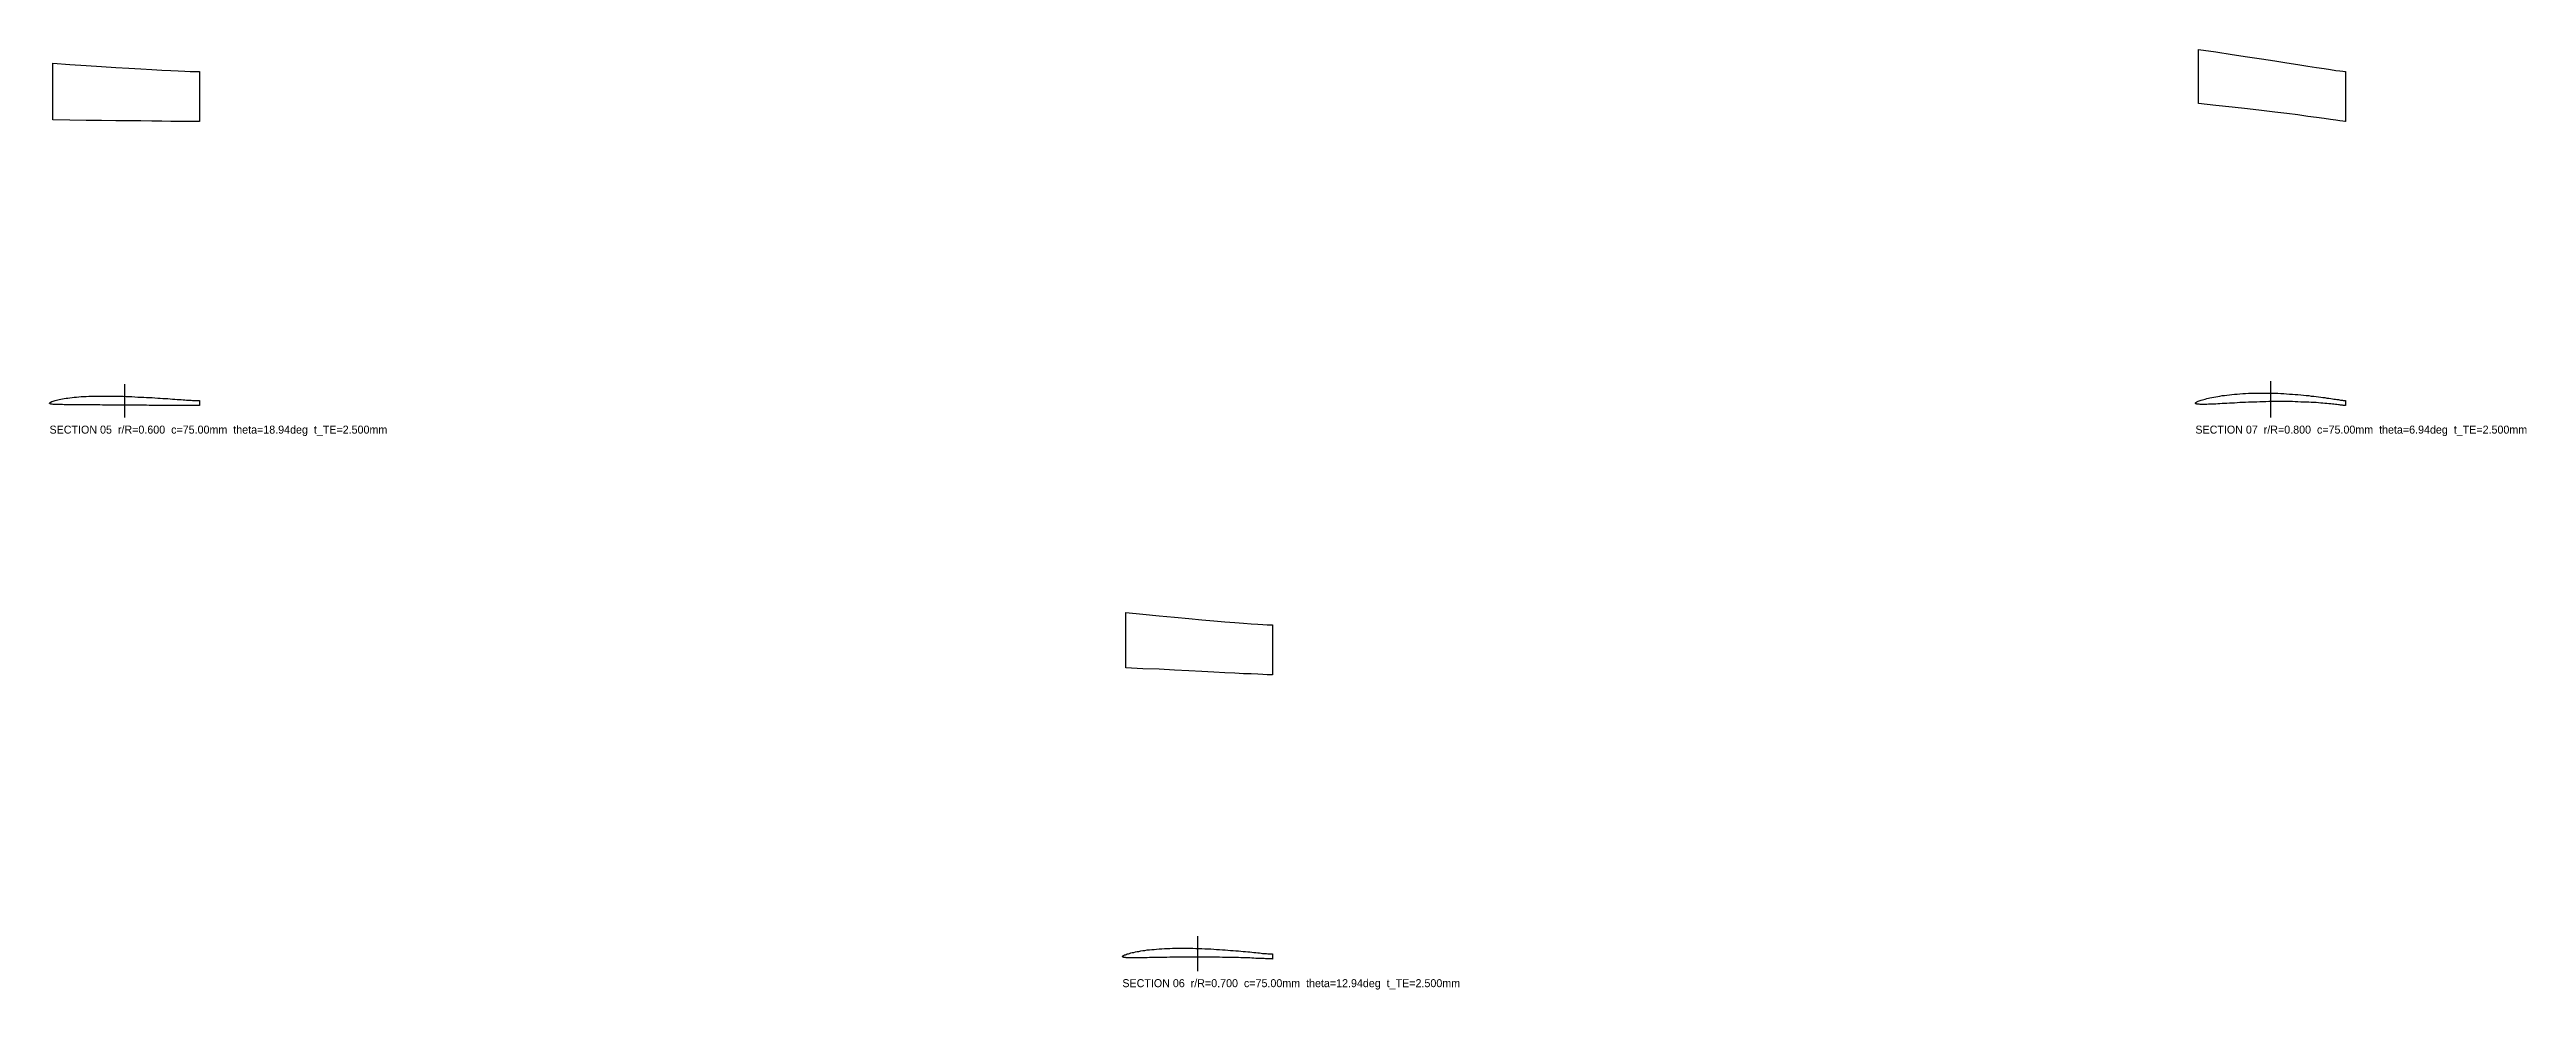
# Model space of a CAD drawing. Header units: millimetres. Extents: x 0 to 4994, y -34 to 494.
# Drawn here: x 2682 to 3921, y -16 to 454 of the extents above; entities that cross this region are included whole.
import ezdxf

# ---------------------------------------------------------------- set-up
doc = ezdxf.new("R2010")
doc.units = ezdxf.units.MM
for name, color, linetype in [('DATUM_25C', 7, 'Continuous'), ('SECTIONS', 7, 'Continuous'), ('TE_MARKERS', 7, 'Continuous'), ('TITLE', 7, 'Continuous')]:
    doc.layers.add(name, color=color, linetype=linetype)

msp = doc.modelspace()

# ---------------------------------------------------------------- linework, layer by layer
at = {"layer": 'DATUM_25C'}
for p, q in [((2719.9, 269.6), (2719.9, 286.4)), ((3792.8, 269.6), (3792.8, 287.9)), ((3256.4, -7.3), (3256.4, 10.2))]:
    msp.add_line(p, q, dxfattribs=at)
at = {"layer": 'SECTIONS'}
for points in [[(2757.2, 275.6), (2757.2, 275.6), (2757.2, 275.6), (2757.1, 275.6), (2756.9, 275.6), (2756.7, 275.6), (2756.5, 275.6), (2756.1, 275.6), (2755.8, 275.6), (2755.3, 275.6), (2754.8, 275.6), (2754.3, 275.6), (2753.7, 275.6), (2753, 275.6), (2752.3, 275.6), (2751.5, 275.6), (2750.7, 275.6), (2749.9, 275.6), (2749, 275.6), (2748, 275.6), (2747, 275.7), (2746, 275.7), (2744.9, 275.7), (2743.7, 275.7), (2742.6, 275.7), (2741.4, 275.7), (2740.2, 275.7), (2738.9, 275.7), (2737.6, 275.7), (2736.3, 275.7), (2734.9, 275.7), (2733.5, 275.7), (2732.1, 275.7), (2730.7, 275.8), (2729.3, 275.8), (2727.8, 275.8), (2726.4, 275.8), (2724.9, 275.8), (2723.4, 275.8), (2721.9, 275.8), (2720.5, 275.8), (2719, 275.8), (2717.5, 275.9), (2716, 275.9), (2714.5, 275.9), (2713, 275.9), (2711.6, 275.9), (2710.1, 275.9), (2708.7, 275.9), (2707.3, 276), (2705.9, 276), (2704.5, 276), (2703.1, 276), (2701.8, 276), (2700.5, 276), (2699.3, 276), (2698, 276), (2696.8, 276), (2695.7, 276), (2694.5, 276), (2693.5, 276), (2692.4, 276), (2691.4, 276), (2690.5, 276), (2689.5, 276), (2688.7, 276.1), (2687.9, 276.1), (2687.1, 276.1), (2686.4, 276.1), (2685.7, 276.1), (2685.1, 276.2), (2684.6, 276.2), (2684.1, 276.2), (2683.6, 276.3), (2683.3, 276.3), (2682.9, 276.4), (2682.7, 276.5), (2682.5, 276.5), (2682.3, 276.6), (2682.2, 276.7), (2682.2, 276.8), (2682.2, 276.8), (2682.2, 276.9), (2682.3, 277), (2682.5, 277.1), (2682.7, 277.3), (2682.9, 277.4), (2683.3, 277.6), (2683.6, 277.7), (2684.1, 277.9), (2684.6, 278), (2685.1, 278.2), (2685.7, 278.3), (2686.4, 278.5), (2687.1, 278.7), (2687.9, 278.8), (2688.7, 279), (2689.5, 279.1), (2690.5, 279.3), (2691.4, 279.4), (2692.4, 279.5), (2693.5, 279.7), (2694.5, 279.8), (2695.7, 279.9), (2696.8, 280), (2698, 280.1), (2699.3, 280.2), (2700.5, 280.2), (2701.8, 280.3), (2703.1, 280.3), (2704.5, 280.4), (2705.9, 280.4), (2707.3, 280.4), (2708.7, 280.4), (2710.1, 280.4), (2711.6, 280.4), (2713, 280.4), (2714.5, 280.4), (2716, 280.3), (2717.5, 280.3), (2719, 280.3), (2720.5, 280.2), (2721.9, 280.1), (2723.4, 280.1), (2724.9, 280), (2726.4, 279.9), (2727.8, 279.9), (2729.3, 279.8), (2730.7, 279.7), (2732.1, 279.6), (2733.5, 279.6), (2734.9, 279.5), (2736.3, 279.4), (2737.6, 279.3), (2738.9, 279.2), (2740.2, 279.1), (2741.4, 279.1), (2742.6, 279), (2743.7, 278.9), (2744.9, 278.8), (2746, 278.7), (2747, 278.7), (2748, 278.6), (2749, 278.5), (2749.9, 278.5), (2750.7, 278.4), (2751.5, 278.4), (2752.3, 278.3), (2753, 278.3), (2753.7, 278.2), (2754.3, 278.2), (2754.8, 278.2), (2755.3, 278.1), (2755.8, 278.1), (2756.1, 278.1), (2756.5, 278.1), (2756.7, 278.1), (2756.9, 278.1), (2757.1, 278.1), (2757.2, 278.1), (2757.2, 278.1)], [(3830.1, 275.6), (3830.1, 275.6), (3830.1, 275.6), (3830, 275.6), (3829.8, 275.6), (3829.6, 275.6), (3829.3, 275.7), (3829, 275.7), (3828.6, 275.8), (3828.2, 275.8), (3827.7, 275.9), (3827.2, 276), (3826.6, 276), (3825.9, 276.1), (3825.2, 276.2), (3824.4, 276.3), (3823.6, 276.4), (3822.8, 276.5), (3821.8, 276.5), (3820.9, 276.6), (3819.9, 276.7), (3818.8, 276.8), (3817.8, 276.9), (3816.6, 277), (3815.5, 277.1), (3814.3, 277.1), (3813, 277.2), (3811.8, 277.3), (3810.5, 277.3), (3809.1, 277.4), (3807.8, 277.4), (3806.4, 277.5), (3805, 277.5), (3803.6, 277.6), (3802.2, 277.6), (3800.7, 277.6), (3799.3, 277.6), (3797.8, 277.6), (3796.3, 277.6), (3794.8, 277.6), (3793.3, 277.6), (3791.8, 277.6), (3790.4, 277.5), (3788.9, 277.5), (3787.4, 277.5), (3785.9, 277.4), (3784.5, 277.4), (3783, 277.3), (3781.6, 277.3), (3780.2, 277.2), (3778.8, 277.1), (3777.4, 277.1), (3776, 277), (3774.7, 276.9), (3773.4, 276.9), (3772.1, 276.8), (3770.9, 276.7), (3769.7, 276.7), (3768.5, 276.6), (3767.4, 276.5), (3766.3, 276.5), (3765.3, 276.4), (3764.3, 276.4), (3763.3, 276.3), (3762.4, 276.3), (3761.6, 276.3), (3760.8, 276.2), (3760, 276.2), (3759.3, 276.2), (3758.6, 276.2), (3758, 276.2), (3757.5, 276.2), (3757, 276.3), (3756.5, 276.3), (3756.2, 276.3), (3755.8, 276.4), (3755.6, 276.5), (3755.4, 276.5), (3755.2, 276.6), (3755.1, 276.7), (3755.1, 276.8), (3755.1, 276.8), (3755.1, 276.9), (3755.2, 277), (3755.4, 277.2), (3755.6, 277.3), (3755.8, 277.5), (3756.2, 277.6), (3756.5, 277.8), (3757, 278), (3757.5, 278.1), (3758, 278.3), (3758.6, 278.5), (3759.3, 278.7), (3760, 278.9), (3760.8, 279.1), (3761.6, 279.3), (3762.4, 279.5), (3763.3, 279.7), (3764.3, 279.9), (3765.3, 280), (3766.3, 280.2), (3767.4, 280.4), (3768.5, 280.6), (3769.7, 280.7), (3770.9, 280.9), (3772.1, 281), (3773.4, 281.2), (3774.7, 281.3), (3776, 281.4), (3777.4, 281.5), (3778.8, 281.6), (3780.2, 281.7), (3781.6, 281.8), (3783, 281.8), (3784.5, 281.9), (3785.9, 281.9), (3787.4, 281.9), (3788.9, 281.9), (3790.4, 281.9), (3791.8, 281.9), (3793.3, 281.9), (3794.8, 281.8), (3796.3, 281.8), (3797.8, 281.7), (3799.3, 281.6), (3800.7, 281.5), (3802.2, 281.4), (3803.6, 281.3), (3805, 281.2), (3806.4, 281.1), (3807.8, 281), (3809.1, 280.9), (3810.5, 280.7), (3811.8, 280.6), (3813, 280.4), (3814.3, 280.3), (3815.5, 280.2), (3816.6, 280), (3817.8, 279.9), (3818.8, 279.7), (3819.9, 279.6), (3820.9, 279.4), (3821.8, 279.3), (3822.8, 279.2), (3823.6, 279), (3824.4, 278.9), (3825.2, 278.8), (3825.9, 278.7), (3826.6, 278.6), (3827.2, 278.5), (3827.7, 278.4), (3828.2, 278.3), (3828.6, 278.3), (3829, 278.2), (3829.3, 278.2), (3829.6, 278.1), (3829.8, 278.1), (3830, 278.1), (3830.1, 278.1), (3830.1, 278.1)], [(3293.6, -1.3), (3293.6, -1.3), (3293.6, -1.3), (3293.5, -1.2), (3293.4, -1.2), (3293.2, -1.2), (3292.9, -1.2), (3292.6, -1.2), (3292.2, -1.2), (3291.8, -1.2), (3291.3, -1.1), (3290.7, -1.1), (3290.1, -1.1), (3289.5, -1), (3288.7, -1), (3288, -1), (3287.2, -0.9), (3286.3, -0.9), (3285.4, -0.9), (3284.4, -0.8), (3283.4, -0.8), (3282.4, -0.7), (3281.3, -0.7), (3280.2, -0.6), (3279, -0.6), (3277.8, -0.6), (3276.6, -0.5), (3275.3, -0.5), (3274, -0.5), (3272.7, -0.4), (3271.4, -0.4), (3270, -0.4), (3268.6, -0.4), (3267.2, -0.3), (3265.7, -0.3), (3264.3, -0.3), (3262.8, -0.3), (3261.4, -0.3), (3259.9, -0.3), (3258.4, -0.3), (3256.9, -0.3), (3255.4, -0.3), (3253.9, -0.3), (3252.4, -0.3), (3250.9, -0.3), (3249.5, -0.3), (3248, -0.3), (3246.6, -0.3), (3245.1, -0.3), (3243.7, -0.3), (3242.3, -0.3), (3240.9, -0.4), (3239.6, -0.4), (3238.3, -0.4), (3237, -0.4), (3235.7, -0.5), (3234.5, -0.5), (3233.3, -0.5), (3232.1, -0.5), (3231, -0.6), (3229.9, -0.6), (3228.9, -0.6), (3227.9, -0.6), (3226.9, -0.6), (3226, -0.6), (3225.1, -0.7), (3224.3, -0.7), (3223.5, -0.7), (3222.8, -0.7), (3222.2, -0.6), (3221.6, -0.6), (3221, -0.6), (3220.5, -0.6), (3220.1, -0.5), (3219.7, -0.5), (3219.4, -0.4), (3219.1, -0.3), (3218.9, -0.3), (3218.8, -0.2), (3218.7, -0.1), (3218.6, 0), (3218.6, 0), (3218.7, 0.1), (3218.8, 0.2), (3218.9, 0.4), (3219.1, 0.5), (3219.4, 0.6), (3219.7, 0.8), (3220.1, 0.9), (3220.5, 1.1), (3221, 1.3), (3221.6, 1.4), (3222.2, 1.6), (3222.8, 1.8), (3223.5, 2), (3224.3, 2.1), (3225.1, 2.3), (3226, 2.5), (3226.9, 2.6), (3227.9, 2.8), (3228.9, 3), (3229.9, 3.1), (3231, 3.3), (3232.1, 3.4), (3233.3, 3.5), (3234.5, 3.6), (3235.7, 3.7), (3237, 3.8), (3238.3, 3.9), (3239.6, 4), (3240.9, 4.1), (3242.3, 4.1), (3243.7, 4.2), (3245.1, 4.2), (3246.6, 4.2), (3248, 4.2), (3249.5, 4.2), (3250.9, 4.2), (3252.4, 4.2), (3253.9, 4.2), (3255.4, 4.1), (3256.9, 4.1), (3258.4, 4), (3259.9, 3.9), (3261.4, 3.9), (3262.8, 3.8), (3264.3, 3.7), (3265.7, 3.6), (3267.2, 3.5), (3268.6, 3.4), (3270, 3.3), (3271.4, 3.2), (3272.7, 3.1), (3274, 3), (3275.3, 2.9), (3276.6, 2.8), (3277.8, 2.7), (3279, 2.6), (3280.2, 2.5), (3281.3, 2.4), (3282.4, 2.3), (3283.4, 2.2), (3284.4, 2.1), (3285.4, 2), (3286.3, 1.9), (3287.2, 1.8), (3288, 1.7), (3288.7, 1.6), (3289.5, 1.6), (3290.1, 1.5), (3290.7, 1.5), (3291.3, 1.4), (3291.8, 1.4), (3292.2, 1.3), (3292.6, 1.3), (3292.9, 1.3), (3293.2, 1.3), (3293.4, 1.3), (3293.5, 1.3), (3293.6, 1.3), (3293.6, 1.3)]]:
    msp.add_lwpolyline(points, close=True, dxfattribs=at)
at = {"layer": 'TE_MARKERS'}
for points in [[(2757.2, 417.7), (2757.2, 417.7), (2757.2, 417.7), (2757.2, 417.7), (2757.2, 417.7), (2756.9, 417.7), (2756.9, 417.7), (2756.9, 417.7), (2756.9, 417.7), (2756.9, 417.7), (2756, 417.7), (2756, 417.7), (2756, 417.7), (2756, 417.7), (2756, 417.7), (2754.5, 417.7), (2754.5, 417.7), (2754.5, 417.7), (2754.5, 417.7), (2754.5, 417.7), (2752.5, 417.7), (2752.5, 417.7), (2752.5, 417.7), (2752.5, 417.7), (2752.5, 417.7), (2749.8, 417.8), (2749.8, 417.8), (2749.8, 417.8), (2749.8, 417.8), (2749.8, 417.8), (2746.6, 417.8), (2746.6, 417.8), (2746.6, 417.8), (2746.6, 417.8), (2742.8, 417.8), (2742.8, 417.8), (2742.8, 417.8), (2742.8, 417.8), (2742.8, 417.8), (2738.4, 417.9), (2738.4, 417.9), (2738.4, 417.9), (2738.4, 417.9), (2738.4, 417.9), (2733.4, 417.9), (2733.4, 417.9), (2733.4, 417.9), (2733.4, 417.9), (2733.4, 417.9), (2727.9, 418), (2727.9, 418), (2727.9, 418), (2727.9, 418), (2727.9, 418), (2721.9, 418.1), (2721.9, 418.1), (2721.9, 418.1), (2721.9, 418.1), (2721.9, 418.1), (2715.3, 418.1), (2715.3, 418.1), (2715.3, 418.1), (2715.3, 418.1), (2715.3, 418.1), (2708.2, 418.2), (2708.2, 418.2), (2708.2, 418.2), (2708.2, 418.2), (2700.6, 418.3), (2700.6, 418.3), (2700.6, 418.3), (2700.6, 418.3), (2700.6, 418.3), (2692.4, 418.4), (2692.4, 418.4), (2692.4, 418.4), (2692.4, 418.4), (2692.4, 418.4), (2683.8, 418.5), (2683.8, 418.5), (2683.8, 418.5), (2683.8, 418.5), (2683.8, 418.5), (2683.8, 446.9), (2683.8, 446.9), (2683.8, 446.9), (2683.8, 446.9), (2683.8, 446.9), (2692.4, 446.3), (2692.4, 446.3), (2692.4, 446.3), (2692.4, 446.3), (2692.4, 446.3), (2700.6, 445.8), (2700.6, 445.8), (2700.6, 445.8), (2700.6, 445.8), (2708.2, 445.3), (2708.2, 445.3), (2708.2, 445.3), (2708.2, 445.3), (2708.2, 445.3), (2715.3, 444.8), (2715.3, 444.8), (2715.3, 444.8), (2715.3, 444.8), (2715.3, 444.8), (2721.9, 444.4), (2721.9, 444.4), (2721.9, 444.4), (2721.9, 444.4), (2721.9, 444.4), (2727.9, 444), (2727.9, 444), (2727.9, 444), (2727.9, 444), (2727.9, 444), (2733.4, 443.7), (2733.4, 443.7), (2733.4, 443.7), (2733.4, 443.7), (2733.4, 443.7), (2738.4, 443.4), (2738.4, 443.4), (2738.4, 443.4), (2738.4, 443.4), (2738.4, 443.4), (2742.8, 443.2), (2742.8, 443.2), (2742.8, 443.2), (2742.8, 443.2), (2746.6, 443), (2746.6, 443), (2746.6, 443), (2746.6, 443), (2746.6, 443), (2749.8, 442.9), (2749.8, 442.9), (2749.8, 442.9), (2749.8, 442.9), (2749.8, 442.9), (2752.5, 442.8), (2752.5, 442.8), (2752.5, 442.8), (2752.5, 442.8), (2752.5, 442.8), (2754.5, 442.7), (2754.5, 442.7), (2754.5, 442.7), (2754.5, 442.7), (2754.5, 442.7), (2756, 442.7), (2756, 442.7), (2756, 442.7), (2756, 442.7), (2756, 442.7), (2756.9, 442.7), (2756.9, 442.7), (2756.9, 442.7), (2756.9, 442.7), (2757.2, 442.7)], [(3830.1, 417.7), (3830.1, 417.7), (3830.1, 417.7), (3830.1, 417.7), (3830.1, 417.7), (3829.8, 417.7), (3829.8, 417.7), (3829.8, 417.7), (3829.8, 417.7), (3829.8, 417.7), (3828.9, 417.9), (3828.9, 417.9), (3828.9, 417.9), (3828.9, 417.9), (3828.9, 417.9), (3827.4, 418.1), (3827.4, 418.1), (3827.4, 418.1), (3827.4, 418.1), (3827.4, 418.1), (3825.4, 418.4), (3825.4, 418.4), (3825.4, 418.4), (3825.4, 418.4), (3825.4, 418.4), (3822.7, 418.8), (3822.7, 418.8), (3822.7, 418.8), (3822.7, 418.8), (3822.7, 418.8), (3819.5, 419.2), (3819.5, 419.2), (3819.5, 419.2), (3819.5, 419.2), (3815.7, 419.7), (3815.7, 419.7), (3815.7, 419.7), (3815.7, 419.7), (3815.7, 419.7), (3811.3, 420.3), (3811.3, 420.3), (3811.3, 420.3), (3811.3, 420.3), (3811.3, 420.3), (3806.3, 421), (3806.3, 421), (3806.3, 421), (3806.3, 421), (3806.3, 421), (3800.8, 421.7), (3800.8, 421.7), (3800.8, 421.7), (3800.8, 421.7), (3800.8, 421.7), (3794.8, 422.4), (3794.8, 422.4), (3794.8, 422.4), (3794.8, 422.4), (3794.8, 422.4), (3788.2, 423.2), (3788.2, 423.2), (3788.2, 423.2), (3788.2, 423.2), (3788.2, 423.2), (3781.1, 424.1), (3781.1, 424.1), (3781.1, 424.1), (3781.1, 424.1), (3773.5, 424.9), (3773.5, 424.9), (3773.5, 424.9), (3773.5, 424.9), (3773.5, 424.9), (3765.3, 425.8), (3765.3, 425.8), (3765.3, 425.8), (3765.3, 425.8), (3765.3, 425.8), (3756.7, 426.7), (3756.7, 426.7), (3756.7, 426.7), (3756.7, 426.7), (3756.7, 426.7), (3756.7, 453.7), (3756.7, 453.7), (3756.7, 453.7), (3756.7, 453.7), (3756.7, 453.7), (3765.3, 452.5), (3765.3, 452.5), (3765.3, 452.5), (3765.3, 452.5), (3765.3, 452.5), (3773.5, 451.2), (3773.5, 451.2), (3773.5, 451.2), (3773.5, 451.2), (3781.1, 450.1), (3781.1, 450.1), (3781.1, 450.1), (3781.1, 450.1), (3781.1, 450.1), (3788.2, 449), (3788.2, 449), (3788.2, 449), (3788.2, 449), (3788.2, 449), (3794.8, 448), (3794.8, 448), (3794.8, 448), (3794.8, 448), (3794.8, 448), (3800.8, 447), (3800.8, 447), (3800.8, 447), (3800.8, 447), (3800.8, 447), (3806.3, 446.2), (3806.3, 446.2), (3806.3, 446.2), (3806.3, 446.2), (3806.3, 446.2), (3811.3, 445.4), (3811.3, 445.4), (3811.3, 445.4), (3811.3, 445.4), (3811.3, 445.4), (3815.7, 444.8), (3815.7, 444.8), (3815.7, 444.8), (3815.7, 444.8), (3819.5, 444.2), (3819.5, 444.2), (3819.5, 444.2), (3819.5, 444.2), (3819.5, 444.2), (3822.7, 443.7), (3822.7, 443.7), (3822.7, 443.7), (3822.7, 443.7), (3822.7, 443.7), (3825.4, 443.3), (3825.4, 443.3), (3825.4, 443.3), (3825.4, 443.3), (3825.4, 443.3), (3827.4, 443.1), (3827.4, 443.1), (3827.4, 443.1), (3827.4, 443.1), (3827.4, 443.1), (3828.9, 442.9), (3828.9, 442.9), (3828.9, 442.9), (3828.9, 442.9), (3828.9, 442.9), (3829.8, 442.7), (3829.8, 442.7), (3829.8, 442.7), (3829.8, 442.7), (3830.1, 442.7)], [(3293.6, 140.9), (3293.6, 140.9), (3293.6, 140.9), (3293.6, 140.9), (3293.6, 140.9), (3293.4, 140.9), (3293.4, 140.9), (3293.4, 140.9), (3293.4, 140.9), (3293.4, 140.9), (3292.5, 140.9), (3292.5, 140.9), (3292.5, 140.9), (3292.5, 140.9), (3292.5, 140.9), (3291, 141), (3291, 141), (3291, 141), (3291, 141), (3291, 141), (3288.9, 141.1), (3288.9, 141.1), (3288.9, 141.1), (3288.9, 141.1), (3288.9, 141.1), (3286.3, 141.2), (3286.3, 141.2), (3286.3, 141.2), (3286.3, 141.2), (3286.3, 141.2), (3283, 141.4), (3283, 141.4), (3283, 141.4), (3283, 141.4), (3279.2, 141.5), (3279.2, 141.5), (3279.2, 141.5), (3279.2, 141.5), (3279.2, 141.5), (3274.8, 141.8), (3274.8, 141.8), (3274.8, 141.8), (3274.8, 141.8), (3274.8, 141.8), (3269.9, 142), (3269.9, 142), (3269.9, 142), (3269.9, 142), (3269.9, 142), (3264.4, 142.3), (3264.4, 142.3), (3264.4, 142.3), (3264.4, 142.3), (3264.4, 142.3), (3258.3, 142.6), (3258.3, 142.6), (3258.3, 142.6), (3258.3, 142.6), (3258.3, 142.6), (3251.8, 142.9), (3251.8, 142.9), (3251.8, 142.9), (3251.8, 142.9), (3251.8, 142.9), (3244.6, 143.3), (3244.6, 143.3), (3244.6, 143.3), (3244.6, 143.3), (3237, 143.7), (3237, 143.7), (3237, 143.7), (3237, 143.7), (3237, 143.7), (3228.9, 144), (3228.9, 144), (3228.9, 144), (3228.9, 144), (3228.9, 144), (3220.3, 144.4), (3220.3, 144.4), (3220.3, 144.4), (3220.3, 144.4), (3220.3, 144.4), (3220.3, 172.1), (3220.3, 172.1), (3220.3, 172.1), (3220.3, 172.1), (3220.3, 172.1), (3228.9, 171.3), (3228.9, 171.3), (3228.9, 171.3), (3228.9, 171.3), (3228.9, 171.3), (3237, 170.5), (3237, 170.5), (3237, 170.5), (3237, 170.5), (3244.6, 169.8), (3244.6, 169.8), (3244.6, 169.8), (3244.6, 169.8), (3244.6, 169.8), (3251.8, 169.1), (3251.8, 169.1), (3251.8, 169.1), (3251.8, 169.1), (3251.8, 169.1), (3258.3, 168.5), (3258.3, 168.5), (3258.3, 168.5), (3258.3, 168.5), (3258.3, 168.5), (3264.4, 167.9), (3264.4, 167.9), (3264.4, 167.9), (3264.4, 167.9), (3264.4, 167.9), (3269.9, 167.5), (3269.9, 167.5), (3269.9, 167.5), (3269.9, 167.5), (3269.9, 167.5), (3274.8, 167.1), (3274.8, 167.1), (3274.8, 167.1), (3274.8, 167.1), (3274.8, 167.1), (3279.2, 166.7), (3279.2, 166.7), (3279.2, 166.7), (3279.2, 166.7), (3283, 166.5), (3283, 166.5), (3283, 166.5), (3283, 166.5), (3283, 166.5), (3286.3, 166.2), (3286.3, 166.2), (3286.3, 166.2), (3286.3, 166.2), (3286.3, 166.2), (3288.9, 166.1), (3288.9, 166.1), (3288.9, 166.1), (3288.9, 166.1), (3288.9, 166.1), (3291, 166), (3291, 166), (3291, 166), (3291, 166), (3291, 166), (3292.5, 165.9), (3292.5, 165.9), (3292.5, 165.9), (3292.5, 165.9), (3292.5, 165.9), (3293.4, 165.9), (3293.4, 165.9), (3293.4, 165.9), (3293.4, 165.9), (3293.6, 165.9)]]:
    msp.add_lwpolyline(points, close=True, dxfattribs=at)

# ---------------------------------------------------------------- texts
at = {"layer": 'TITLE'}
for s, p in [('SECTION 05  r/R=0.600  c=75.00mm  theta=18.94deg  t_TE=2.500mm', (2682.2, 261.6)), ('SECTION 07  r/R=0.800  c=75.00mm  theta=6.94deg  t_TE=2.500mm', (3755.1, 261.6)), ('SECTION 06  r/R=0.700  c=75.00mm  theta=12.94deg  t_TE=2.500mm', (3218.6, -15.3))]:
    msp.add_text(s, height=4, dxfattribs=at).set_placement(p)

doc.saveas('drawing.dxf')
